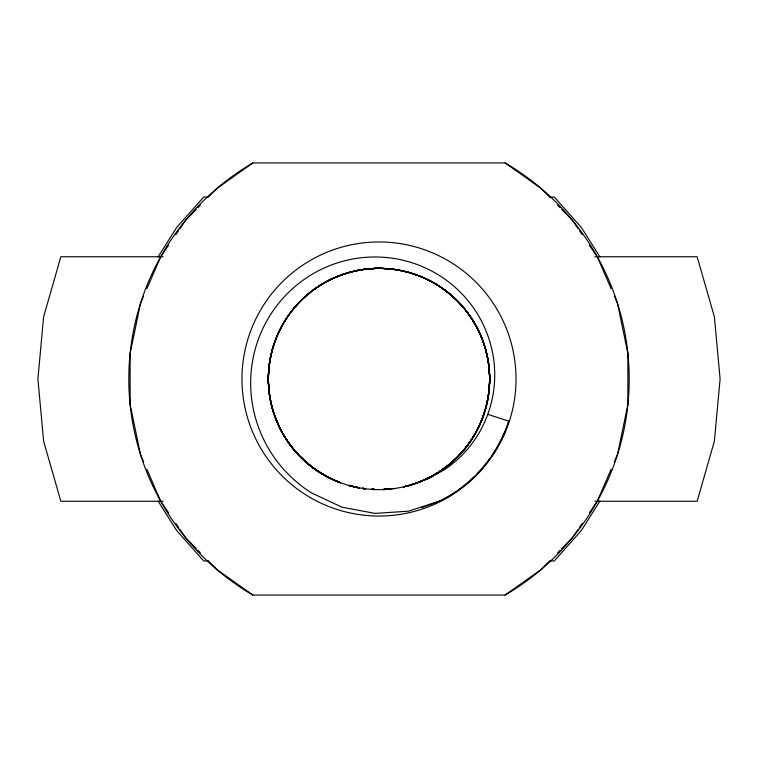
<?xml version="1.0" encoding="UTF-8"?>
<svg xmlns="http://www.w3.org/2000/svg" width="758" height="758" viewBox="0 0 758 758"><rect width="100%" height="100%" fill="white"/><g stroke="black" fill="none" stroke-linecap="round" stroke-linejoin="round"><path stroke-width="1.14" d="M143.688 296.113L140.467 303.56L130.12 353.503L130.12 404.497L140.467 454.44L143.688 461.887M146.91 288.665L160.715 256.754L168.608 245.204M611.09 469.335L597.285 501.246L589.392 512.796M614.312 461.887L617.533 454.44L627.88 404.497L627.88 353.503L617.533 303.56L614.312 296.113M158.1 256.896L176.652 227.476L203.694 197.052L208.45 197.052M599.9 501.104L581.348 530.524L554.306 560.948L549.55 560.948M175.837 234.61L178.471 230.754M179.788 228.831L185.701 220.171L196.322 209.36M578.212 529.169L572.299 537.829L561.678 548.64M579.529 527.246L582.163 523.39M197.961 207.692L200.406 205.2M208.573 196.881L216.75 188.562L252.878 162.932L505.122 162.932L541.25 188.562L549.427 196.881M549.427 561.119L541.25 569.438L505.122 595.068L252.878 595.068L216.75 569.438L208.573 561.119M557.594 552.8L560.039 550.308M421.846 507.642L440.73 500.706A136.459 136.459 0 0 0 508.789 421.173A136.762 136.611 36 0 1 501.095 439.953M440.73 500.706L408.524 511.186L374.954 513.393L341.934 507.187L311.434 492.88A130.907 130.84 -31.8 0 1 254.082 412.504A128.31 128.244 4 0 1 258.213 339.755A125.781 125.714 40 0 1 305.834 278.3A123.279 123.213 75.5 0 1 379 257.047A120.778 120.712 -68.8 0 1 449.2 282.374A118.248 118.182 -33.5 0 1 490.189 342.872A115.699 115.633 4.2 0 1 487.782 414.342M383.633 489.242L390.569 488.702M549.55 197.052L554.306 197.052L581.348 227.476L599.9 256.896M163.084 256.754L60.839 256.754L43.613 316.835L37.9 379L43.613 441.165L60.839 501.246L163.084 501.246M594.916 256.754L697.161 256.754L714.387 316.835L720.1 379L714.387 441.165L697.161 501.246L594.916 501.246M208.45 560.948L203.694 560.948L176.652 530.524L158.1 501.104M362.874 488.341L365.176 488.522M372.093 489.071L374.395 489.251M509.329 421.344L487.782 414.342A113.179 113.103 40.2 0 1 444.747 469.496L429.691 478.023L413.489 484.097A110.611 110.611 0 0 1 318.36 471.514M329.275 477.805L313.983 468.482L300.632 457.065A110.611 110.611 0 0 0 317.413 470.879M557.594 205.2L560.039 207.692M561.678 209.36L572.299 220.171L578.212 228.831M196.322 548.64L185.701 537.829L179.788 529.169M197.961 550.308L200.406 552.8M579.529 230.754L582.163 234.61M589.392 245.204L597.285 256.754L611.09 288.665M168.608 512.796L160.715 501.246L146.91 469.335M175.837 523.39L178.471 527.246M489.403 459.206A136.762 136.611 36 0 1 477.076 473.892M473.892 477.076A136.762 136.611 36 0 1 459.215 489.403M500.593 440.957A136.762 136.611 36 0 1 491.355 456.458M456.458 491.355A136.762 136.601 71.9 0 1 436.902 502.563M505.122 162.932A250.178 250.178 0 0 1 505.122 595.068M252.878 595.068A250.178 250.178 0 0 1 252.878 162.932M444.472 468.15A110.971 110.791 72 0 1 404.204 486.702A110.971 110.791 73.3 0 0 444.017 468.482A110.971 110.791 38.4 0 0 484.191 413.176A110.981 110.791 1.9 0 0 484.191 344.824A110.971 110.791 -33.4 0 0 444.017 289.518A110.971 110.791 -72 0 0 379 268.389A110.971 110.791 72.5 0 0 313.983 289.518A110.971 110.791 72.4 0 1 379.834 268.389M395.06 488.436A110.971 110.791 72 0 1 392.786 488.749M391.128 488.948A110.971 110.791 72 0 1 383.595 489.516A110.971 110.791 73.3 0 0 390.56 489.005A110.971 110.791 73 0 1 382.894 489.545M372.064 489.384A110.971 110.791 -69.1 0 0 374.376 489.507A110.981 110.791 -70.5 0 1 371.714 489.365A110.971 110.791 -69.8 0 0 374.376 489.507A110.971 110.791 -70.9 0 1 371.979 489.384A110.971 110.791 -68 0 0 374.376 489.507A110.971 110.791 -72 0 1 372.102 489.393M362.75 488.408A110.971 110.791 -70.9 0 0 365.129 488.739A110.971 110.791 -69.8 0 1 362.428 488.36A110.971 110.791 -71.5 0 0 365.11 488.739A110.971 110.791 -69.1 0 1 362.845 488.417A110.971 110.791 -72 0 0 365.214 488.749M349.249 485.537A110.971 110.791 -68 0 0 359.434 487.858A110.971 110.791 -70.9 0 1 348.765 485.395A110.971 110.791 -71.5 0 0 359.406 487.858A110.971 110.791 -72 0 1 349.277 485.546A110.971 110.791 -69.1 0 0 359.425 487.858A110.971 110.791 -69.8 0 1 348.851 485.423M313.537 468.169A110.971 110.791 -70.9 0 0 340.456 482.675A110.971 110.791 -69.1 0 1 313.983 468.491A110.971 110.791 -37.6 0 1 280.432 429.189L273.799 413.176A110.971 110.791 3.6 0 1 273.799 344.814A110.971 110.791 39.6 0 1 314.049 289.461A110.971 110.791 37.1 0 0 273.809 344.824A110.971 110.791 0 0 0 273.799 413.176A110.971 110.791 -35 0 0 313.983 468.482A110.971 110.791 -72 0 0 340.427 482.666A110.971 110.791 -69.8 0 1 313.66 468.255M484.258 344.994A110.971 110.791 -34.8 0 0 444.017 289.518A110.971 110.791 -33.7 0 1 484.419 345.506A110.981 110.791 -34.1 0 0 444.017 289.518A110.971 110.791 -32.3 0 1 484.201 344.814A110.971 110.791 2.1 0 1 484.201 413.186A110.971 110.791 38.8 0 1 444.017 468.491A110.971 110.791 73 0 1 403.54 486.854M484.002 413.802A110.971 110.791 1.3 0 0 484.191 344.824A110.971 110.791 0 0 1 484.201 413.176A110.971 110.791 37 0 1 443.383 468.946A110.981 110.791 38 0 0 484.191 413.176A110.971 110.791 2.9 0 0 484.191 344.824A110.971 110.791 -36 0 0 443.752 289.319M484.381 412.617A110.971 110.791 36 0 1 444.017 468.482A110.971 110.791 75.7 0 1 404.175 486.712M484.191 344.824A110.971 110.791 0.5 0 1 484.078 413.546A110.971 110.791 3.7 0 0 484.191 344.824A110.971 110.791 3.7 0 1 484.201 413.186A110.971 110.791 39.7 0 1 444.017 468.491A110.981 110.791 73.8 0 1 403.948 486.759M444.605 289.935A110.971 110.791 -70.8 0 0 379 268.389A110.971 110.791 74.2 0 0 313.983 289.518A110.981 110.791 73.5 0 1 379.616 268.389M340.446 482.675A110.971 110.791 -68 0 1 313.983 468.491A110.971 110.791 -32.9 0 1 273.799 413.186A110.971 110.791 1.1 0 1 273.799 344.814A110.971 110.791 36.1 0 1 314.172 289.376M273.553 412.399A110.981 110.791 -34.1 0 0 313.983 468.482A110.971 110.791 -32.4 0 1 273.799 413.186A110.971 110.791 4 0 1 273.799 344.814A110.971 110.791 36.7 0 1 314.456 289.168M273.78 413.101A110.971 110.791 -36 0 0 313.983 468.482A110.971 110.791 -35.3 0 1 273.638 412.684M374.367 489.516A110.971 110.791 -71.5 0 1 371.591 489.365M313.594 468.207A110.971 110.791 -71.5 0 0 340.456 482.675A110.981 110.791 -70.5 0 1 313.698 468.283M444.377 289.783A110.971 110.791 -71.5 0 0 379 268.389A110.971 110.791 75.6 0 0 313.992 289.518A110.971 110.791 75 0 1 379.483 268.379M274.102 343.895A110.981 110.791 2 0 0 273.809 413.176A110.971 110.791 2.1 0 1 273.799 344.814A110.981 110.791 37.9 0 1 314.466 289.158M383.036 489.545A110.971 110.791 75.3 0 0 390.569 489.005A110.971 110.791 75.7 0 1 383.548 489.526M273.913 344.483A110.971 110.791 0.5 0 0 273.799 413.176A110.971 110.791 2.9 0 1 273.799 344.814M362.504 488.37A110.981 110.791 -70.5 0 0 365.11 488.73A110.971 110.791 -68 0 1 362.855 488.417M359.396 487.858A110.981 110.791 -70.5 0 1 348.917 485.442M444.017 468.482A110.971 110.791 75.3 0 1 403.682 486.825M484.191 413.176A110.971 110.791 37.3 0 1 443.686 468.728M444.34 289.745A110.981 110.791 -70.2 0 0 379 268.389A110.971 110.791 75.9 0 0 313.992 289.518A110.981 110.791 73.9 0 1 379.332 268.389M444.017 289.518A110.971 110.791 -35.4 0 1 484.371 345.345M390.578 489.005A110.981 110.791 73.8 0 1 383.311 489.526M310.486 497.674A137.027 137.027 0 0 0 516.027 379A137.027 137.027 0 0 0 310.486 260.326A137.027 137.027 0 0 0 310.486 497.674M444.16 289.613A110.971 110.791 -70 0 0 379 268.389A110.971 110.791 -68.4 0 1 444.131 289.584"/></g></svg>
